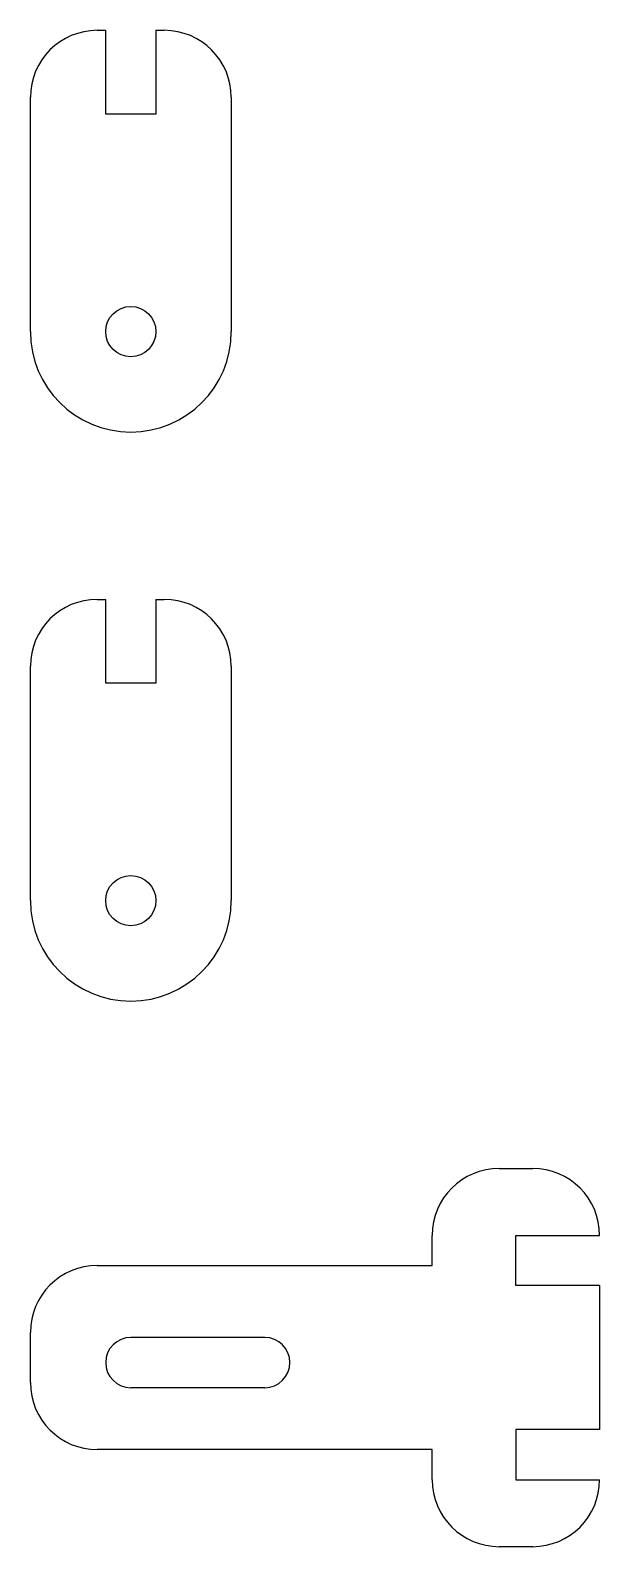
# Model space of a CAD drawing. Extents: x 0 to 34, y 0 to 90.6.
import ezdxf

# ---------------------------------------------------------------- set-up
doc = ezdxf.new("R2010")
doc.units = 0
doc.layers.get('0').update_dxf_attribs({"linetype": 'continuous'})

# ---------------------------------------------------------------- blocks, each defined once
blk = doc.blocks.new('SHAPE2DVIEW')
at = {"color": 0}
for p, q in [((28, 22.6), (30, 22.6)), ((24, 16.8), (24, 18.6)), ((29, 15.6), (29, 18.6)), ((29, 18.6), (34, 18.6)), ((4, 16.8), (24, 16.8)), ((34, 15.6), (29, 15.6)), ((34, 15.6), (34, 7)), ((0, 9.8), (0, 12.8)), ((14, 12.5), (6, 12.5)), ((14, 9.5), (6, 9.5)), ((29, 7), (29, 4)), ((34, 7), (29, 7)), ((24, 5.8), (4, 5.8)), ((24, 4), (24, 5.8)), ((29, 4), (34, 4)), ((30, 0), (28, 0))]:
    blk.add_line(p, q, dxfattribs=at)
for centre, radius, start, end in [((28, 18.6), 4, 90, -180), ((30, 18.6), 4, 0, 90), ((4, 12.8), 4, 90, -180), ((6, 11), 1.5, 90, -90), ((14, 11), 1.5, -90, 90), ((4, 9.8), 4, -180, -90), ((28, 4), 4, -180, -90), ((30, 4), 4, -90, 0)]:
    blk.add_arc(centre, radius, start, end, dxfattribs=at)
blk = doc.blocks.new('SHAPE2DVIEW001')
at = {"color": 0}
for p, q in [((4, 56.6), (4.5, 56.6)), ((4.5, 51.6), (4.5, 56.6)), ((7.5, 56.6), (8, 56.6)), ((7.5, 56.6), (7.5, 51.6)), ((0, 38.6), (0, 52.6)), ((12, 52.6), (12, 38.6)), ((7.5, 51.6), (4.5, 51.6))]:
    blk.add_line(p, q, dxfattribs=at)
blk.add_circle((6, 38.6), 1.5, dxfattribs=at)
for centre, radius, start, end in [((4, 52.6), 4, 90, -180), ((8, 52.6), 4, 0, 90), ((6, 38.6), 6, -180, 0)]:
    blk.add_arc(centre, radius, start, end, dxfattribs=at)
blk = doc.blocks.new('SHAPE2DVIEW002')
at = {"color": 0}
for p, q in [((4, 90.6), (4.5, 90.6)), ((4.5, 85.6), (4.5, 90.6)), ((7.5, 90.6), (8, 90.6)), ((7.5, 90.6), (7.5, 85.6)), ((0, 72.6), (0, 86.6)), ((12, 86.6), (12, 72.6)), ((7.5, 85.6), (4.5, 85.6))]:
    blk.add_line(p, q, dxfattribs=at)
blk.add_circle((6, 72.6), 1.5, dxfattribs=at)
for centre, radius, start, end in [((4, 86.6), 4, 90, -180), ((8, 86.6), 4, 0, 90), ((6, 72.6), 6, -180, 0)]:
    blk.add_arc(centre, radius, start, end, dxfattribs=at)

msp = doc.modelspace()

# ---------------------------------------------------------------- block references
at = {"color": 0}
for name in ['SHAPE2DVIEW002', 'SHAPE2DVIEW001', 'SHAPE2DVIEW']:
    msp.add_blockref(name, (0, 0), dxfattribs=at)

doc.saveas('drawing.dxf')
